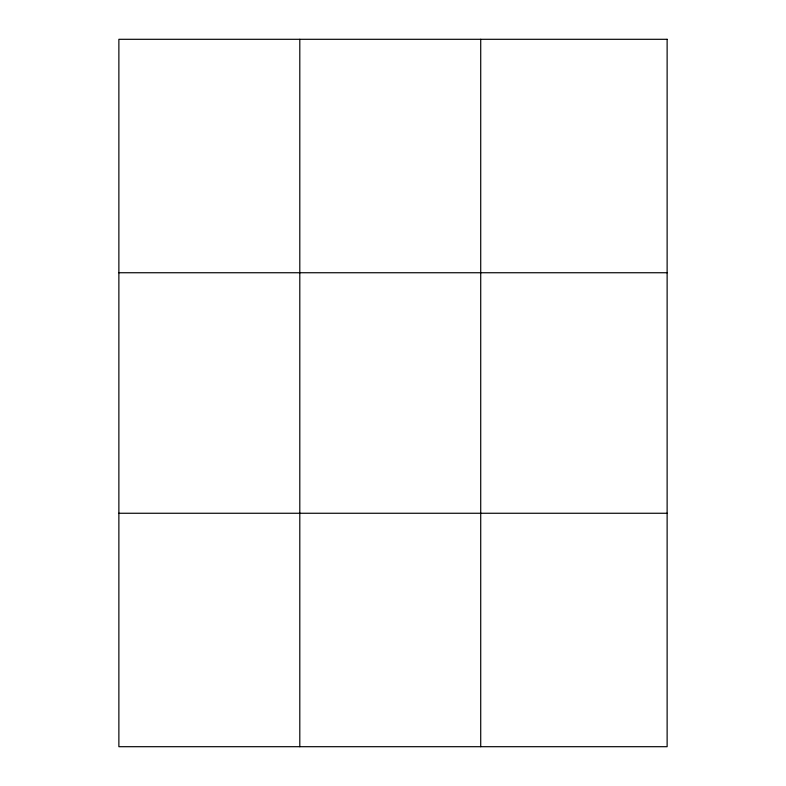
<?xml version="1.0" encoding="UTF-8"?>
<svg xmlns="http://www.w3.org/2000/svg" width="786" height="786" viewBox="0 0 786 786"><rect width="100%" height="100%" fill="white"/><g stroke="black" fill="none" stroke-linecap="round" stroke-linejoin="round"><path stroke-width="1.18" d="M299.8 746.7L299.8 39.3M480.718 746.7L480.718 39.3M118.873 272.742L667.127 272.742M118.873 513.258L667.127 513.258M667.127 39.3L667.127 746.7L118.873 746.7L118.873 39.3L667.127 39.3"/></g></svg>
